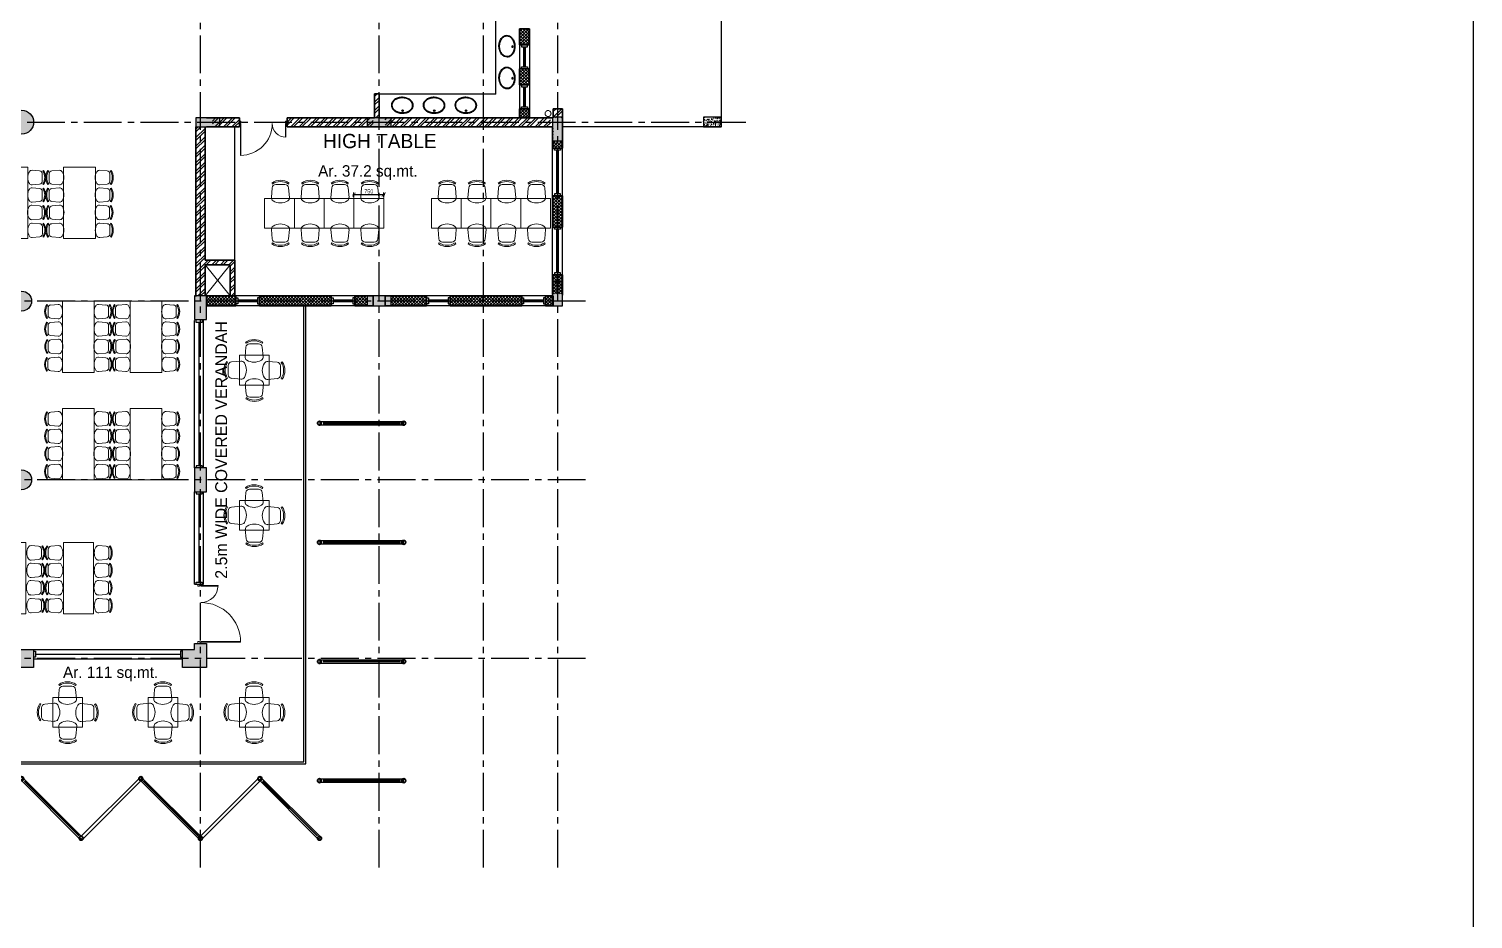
# Model space of a CAD drawing. Header units: millimetres. Extents: x -276609 to 1081398, y -453808 to 472098.
# Drawn here: x 1045031 to 1081398, y -86992 to -64575 of the extents above; entities that cross this region are included whole.
import ezdxf

# ---------------------------------------------------------------- set-up
doc = ezdxf.new("R2010")
doc.units = ezdxf.units.MM
doc.header["$MEASUREMENT"] = 0
for name, pattern in [('ACAD_ISO10W100', [18, 12, -3, 0, -3]), ('CENTER2', [28.575, 19.05, -3.175, 3.175, -3.175]), ('HIDDEN', [0.375, 0.25, -0.125])]:
    doc.linetypes.add(name, pattern=pattern)
doc.layers.add('A-Anno-Grid Lines', color=7, linetype='Continuous', true_color=0xbbc3bd)
for name, color, linetype, lineweight in [('A-BEAM-1-8', 8, 'HIDDEN', 9), ('A-Detail Lines', 241, 'Continuous', 25), ('A-Door', 4, 'Continuous', 9), ('A-DOOR-1-2', 3, 'Continuous', 5), ('A-Wall Sec', 1, 'Continuous', 20), ('A-WIN', 5, 'Continuous', 25), ('PLUMBING', 3, 'ACAD_ISO10W100', 18), ('S-Concrete', 40, 'Continuous', 25), ('SHADE SCREEN', 171, 'Continuous', 15)]:
    doc.layers.add(name, color=color, linetype=linetype, lineweight=lineweight)
for name, color, linetype in [('A-Elevation', 4, 'Continuous'), ('A-Railing', 4, 'Continuous'), ('A-Sanitory', 181, 'Continuous'), ('A-Wall Patt', 8, 'Continuous'), ('A-Window', 4, 'Continuous'), ('AREA', 7, 'Continuous'), ('Dimension', 7, 'Continuous'), ('S-Conc Patt', 9, 'Continuous'), ('SHADING COLUMNS', 210, 'Continuous'), ('text', 252, 'Continuous')]:
    doc.layers.add(name, color=color, linetype=linetype)
doc.layers.add('I-Furniture', color=7, linetype='Continuous', lineweight=20, true_color=0xb35900)
doc.styles.get("Standard").update_dxf_attribs({"font": ''})
doc.styles.get('Standard').set_extended_font_data('Gill Sans MT')
doc.dimstyles.new('IIITD_WD_M @ 100', dxfattribs={"dimscale": 100, "dimtxt": 1, "dimasz": 1, "dimexe": 0.5, "dimexo": 0.25, "dimgap": 0.3, "dimtad": 1, "dimdec": 0, "dimrnd": 1, "dimzin": 0, "dimdsep": 46, "dimtxsty": 'Standard', "dimblk": 'ARCHTICK', "dimcen": 0.2, "dimdle": 0.3, "dimclrd": 256, "dimclre": 256, "dimclrt": 256, "dimadec": 0, "dimazin": 0, "dimtfac": 1, "dimtdec": 0, "dimtofl": 0, "dimtmove": 0, "dimatfit": 0, "dimfxl": 0.5, "dimfxlon": 1, "dimtolj": 1, "dimtzin": 0, "dimlwd": -1, "dimlwe": -1, "dimarcsym": 0})
pattern_1 = [(45, (546045.06, -148998), (-106.066017, 106.066017), []), (45, (546115.77, -148998), (-106.066017, 106.066017), [])]

# ---------------------------------------------------------------- blocks, each defined once
blk = doc.blocks.new('Round Bar - 3_-44-4 First Floor Lvl')
at = {"layer": 'A-WIN'}
for p, q in [((-1035, -37), (-1035, 25)), ((1026, 38), (-1023, 38)), ((1026, 38), (-1023, 38)), ((1027, 38), (1026, 38)), ((1027, 38), (1026, 38)), ((1064, 38), (1038, 38)), ((1064, 38), (1038, 38)), ((1064, 38), (1064, -3)), ((-1027, -38), (-1026, -38)), ((-1027, -38), (-1026, -38)), ((-1026, -38), (1023, -38)), ((-1026, -38), (1023, -38))]:
    blk.add_line(p, q, dxfattribs=at)
blk = doc.blocks.new('Round Bar - 3_-159-4 First Floor Lvl')
at = {"layer": 'A-WIN'}
for p, q in [((-1051, -27), (-1051, 38)), ((-1038, 38), (-1051, 38)), ((-1038, 38), (-1051, 38)), ((-1026, 38), (-1027, 38)), ((-1026, 38), (-1027, 38)), ((1023, 38), (-1026, 38)), ((1023, 38), (-1026, 38)), ((1057, 1), (1057, -38)), ((-1023, -38), (1026, -38)), ((-1023, -38), (1026, -38)), ((1026, -38), (1027, -38)), ((1026, -38), (1027, -38)), ((1038, -38), (1057, -38)), ((1038, -38), (1057, -38))]:
    blk.add_line(p, q, dxfattribs=at)
blk = doc.blocks.new('Round Bar - 3_-160-4 First Floor Lvl')
at = {"layer": 'A-WIN'}
for p, q in [((-1051, -27), (-1051, 38)), ((-1038, 38), (-1051, 38)), ((-1038, 38), (-1051, 38)), ((-1026, 38), (-1027, 38)), ((-1026, 38), (-1027, 38)), ((1026, 38), (-1026, 38)), ((1026, 38), (-1026, 38)), ((1028, 38), (1026, 38)), ((1028, 38), (1026, 38)), ((1057, 38), (1038, 38)), ((1057, 38), (1038, 38)), ((1057, -38), (1057, 38)), ((-1023, -38), (1026, -38)), ((-1023, -38), (1026, -38)), ((1026, -38), (1027, -38)), ((1026, -38), (1027, -38)), ((1038, -38), (1057, -38)), ((1038, -38), (1057, -38))]:
    blk.add_line(p, q, dxfattribs=at)
blk = doc.blocks.new('Round Bar - 3_-171-4 First Floor Lvl')
at = {"layer": 'A-WIN'}
for p, q in [((-1051, 38), (-1051, -38)), ((-1038, 38), (-1051, 38)), ((-1038, 38), (-1051, 38)), ((-1026, 38), (-1027, 38)), ((-1026, 38), (-1027, 38)), ((1026, 38), (-1026, 38)), ((1026, 38), (-1026, 38)), ((1028, 38), (1026, 38)), ((1028, 38), (1026, 38)), ((1057, 38), (1038, 38)), ((1057, 38), (1038, 38)), ((1057, -38), (1057, 38)), ((-1051, -38), (-1038, -38)), ((-1051, -38), (-1038, -38)), ((-1028, -38), (-1026, -38)), ((-1028, -38), (-1026, -38)), ((-1026, -38), (1026, -38)), ((-1026, -38), (1026, -38)), ((1026, -38), (1027, -38)), ((1026, -38), (1027, -38)), ((1038, -38), (1057, -38)), ((1038, -38), (1057, -38))]:
    blk.add_line(p, q, dxfattribs=at)
blk = doc.blocks.new('basin2')
for points in [[(278, -206, 0.12976), (261, -133, 0.106426), (201, -63, 0.084431), (116, -18, 0.073534), (7, 0, 0.073534), (-102, -14, 0.084431), (-188, -55, 0.106426), (-251, -122, 0.12976), (-272, -195, 0.12976), (-254, -269, 0.106426), (-194, -339, 0.084431), (-109, -383, 0.073534), (-1, -402, 0.073534), (108, -388, 0.084431), (195, -347, 0.106426), (258, -279, 0.12976)], [(263, -201, 0.119977), (247, -140, 0.106426), (192, -75, 0.084431), (111, -33, 0.073534), (7, -15, 0.073534), (-97, -28, 0.084431), (-180, -67, 0.106426), (-238, -130, 0.12976), (-257, -196, 0.009633), (-257, -201, 0.119977), (-240, -262, 0.106426), (-185, -327, 0.084431), (-104, -369, 0.073534), (0, -387, 0.073534), (104, -373, 0.084431), (187, -334, 0.106426), (245, -272, 0.12976), (263, -206, 0.009633)]]:
    blk.add_lwpolyline(points, format="xyb", close=True)
for radius in [17.8, 12.2]:
    blk.add_circle((-4, -64), radius)
blk = doc.blocks.new('grd din')
at = {"layer": 'A-Anno-Grid Lines', "linetype": 'CENTER2', "ltscale": 50}
for p, q in [((506814, 133526), (506814, 179267)), ((511314, 133526), (511314, 179267)), ((513944, 133526), (513944, 179267)), ((515814, 133526), (515814, 179267)), ((520545, 152289), (470258, 152289)), ((516514, 147789), (471659, 147789)), ((516514, 143289), (471659, 143289)), ((516514, 138789), (471659, 138789))]:
    blk.add_line(p, q, dxfattribs=at)
blk = doc.blocks.new('w8')
at = {"layer": 'A-Window', "color": 2, "lineweight": 30}
blk.add_line((484324, 139289), (484324, 142939), dxfattribs=at)
at = {"layer": 'A-Window'}
for points in [[(484209, 139239), (484209, 142989)], [(484399, 142989), (484399, 142939), (484249, 142939), (484249, 142989)], [(484439, 139239), (484439, 142989)], [(484399, 139239), (484399, 139289), (484249, 139289), (484249, 139239)]]:
    blk.add_lwpolyline(points, dxfattribs=at)
blk = doc.blocks.new('din w1')
at = {"layer": 'A-Window', "color": 2, "lineweight": 60}
blk.add_line((476279, 163779), (476779, 163779), dxfattribs=at)
at = {"layer": 'A-Window'}
for points in [[(476229, 163904), (476829, 163904)], [(476229, 163704), (476279, 163704), (476279, 163854), (476229, 163854)], [(476229, 163654), (476829, 163654)], [(476829, 163704), (476779, 163704), (476779, 163854), (476829, 163854)]]:
    blk.add_lwpolyline(points, dxfattribs=at)
blk = doc.blocks.new('din w4')
at = {"layer": 'A-Window', "color": 2, "lineweight": 60}
blk.add_line((516605, 148504), (516605, 149604), dxfattribs=at)
at = {"layer": 'A-Window'}
for points in [[(516480, 148454), (516480, 149654)], [(516680, 149654), (516680, 149604), (516530, 149604), (516530, 149654)], [(516730, 148454), (516730, 149654)], [(516680, 148454), (516680, 148504), (516530, 148504), (516530, 148454)]]:
    blk.add_lwpolyline(points, dxfattribs=at)
blk = doc.blocks.new('din v1')
at = {"layer": 'A-Window', "color": 2, "lineweight": 60}
blk.add_line((474051, 158052), (474051, 157552), dxfattribs=at)
at = {"layer": 'A-Window'}
for points in [[(473926, 158102), (473926, 157502)], [(473976, 158102), (473976, 158052), (474126, 158052), (474126, 158102)], [(474176, 158102), (474176, 157502)], [(473976, 157502), (473976, 157552), (474126, 157552), (474126, 157502)]]:
    blk.add_lwpolyline(points, dxfattribs=at)
blk = doc.blocks.new('Big Door Garbage')
at = {"layer": 'A-Door', "color": 5, "lineweight": 18}
for p, q in [((-12550, 128778), (-12500, 128778)), ((-12550, 128703), (-12550, 128778)), ((-12500, 128778), (-12500, 128738)), ((-11100, 128778), (-11100, 128738)), ((-11050, 128778), (-11100, 128778)), ((-11050, 128703), (-11050, 128778)), ((-12550, 128703), (-12515, 128703)), ((-12515, 128738), (-12500, 128738)), ((-12515, 128703), (-12515, 128738)), ((-12515, 128703), (-12515, 128273)), ((-12499, 128703), (-12515, 128703)), ((-12499, 128703), (-12499, 128273)), ((-11101, 128703), (-11101, 127703)), ((-11101, 128703), (-11085, 128703)), ((-11085, 128738), (-11100, 128738)), ((-11085, 128703), (-11085, 128738)), ((-11050, 128703), (-11085, 128703)), ((-11085, 128703), (-11085, 127703))]:
    blk.add_line(p, q, dxfattribs=at)
at = {"layer": 'A-Door', "lineweight": 18}
for centre, radius, start, end in [((-12515, 128703), 430, 270, 0), ((-11085, 128703), 1000, 180, 270)]:
    blk.add_arc(centre, radius, start, end, dxfattribs=at)
blk = doc.blocks.new('ergrthyjty')
at = {"layer": 'S-Conc Patt'}
for points in [[(499106, 82072, 1), (498506, 82072, 1)], [(512421, 82203), (512171, 82203), (512171, 81603), (512421, 81603)], [(503191, 82183), (503191, 81953), (503791, 81953), (503791, 82183)], [(507506, 82183), (507506, 81953), (508106, 81953), (508106, 82183)], [(512421, 78053), (512171, 78053), (512171, 77453), (512421, 77453)], [(499056, 77568, 1), (498556, 77568, 1)], [(503456, 77703), (503156, 77703), (503156, 77103), (503456, 77103)], [(507506, 77703), (507506, 77453), (508106, 77453), (508106, 77703)], [(499056, 73068, 1), (498556, 73068, 1)], [(503456, 73368), (503156, 73368), (503156, 72768), (503456, 72768)], [(499106, 68343), (499106, 68793), (498506, 68793), (498506, 68343)], [(503456, 68943), (503156, 68943), (503156, 68793), (502856, 68793), (502856, 68343), (503456, 68343)]]:
    blk.add_hatch(color=8, dxfattribs=at).paths.add_polyline_path(points)
h = blk.add_hatch(dxfattribs=at)
h.set_pattern_fill('AR-CONC', color=8, scale=20, style=0)
h.set_pattern_definition([(50, (-806698.31, 1146868.39), (143.4520365, -12.550427), [15, -165]), (355, (-806698.31, 1146868.39), (-27.750267, 150.438427), [12, -132]), (100.4514, (-806686.35, 1146867.34), (115.701876, 137.887908), [12.748038, -140.228422]), (46.1842, (-806698.3, 1146908.39), (213.44821, -33.103803), [22.5, -247.5]), (96.6356, (-806680.52, 1146905.63), (186.93254, 194.823574), [19.122058, -210.3426]), (351.1842, (-806698.3, 1146908.4), (186.93239, 194.82372), [18, -198]), (21, (-806678.31, 1146898.39), (119.3814104, -80.523778), [15, -165]), (326, (-806678.31, 1146898.39), (48.663066, 145.030009), [12, -132]), (71.4514, (-806668.36, 1146891.68), (168.044526, 64.506099), [12.748038, -140.228422]), (37.5, (-806698.31, 1146868.39), (2.431971, 66.5787708), [0, -130.4, 0, -134, 0, -132.5]), (7.5, (-806698.31, 1146868.39), (52.6139075, 78.8823424), [0, -76.4, 0, -127.4, 0, -50.5]), (327.5, (-806742.91, 1146868.39), (106.7644872, -4.5109743), [0, -50, 0, -156, 0, -207]), (317.5, (-806762.91, 1146868.39), (116.637234, 20.0209965), [0, -65, 0, -103.6, 0, -147])])
h.paths.add_polyline_path([(515971, 82203), (515971, 81953), (516421, 81953), (516421, 82203)])
at = {"layer": 'S-Concrete'}
for points in [[(512421, 82203), (512171, 82203), (512171, 81603), (512421, 81603)], [(515971, 82203), (515971, 81953), (516421, 81953), (516421, 82203)], [(503191, 82183), (503191, 81953), (503791, 81953), (503791, 82183)], [(507506, 82183), (507506, 81953), (508106, 81953), (508106, 82183)], [(512421, 78053), (512171, 78053), (512171, 77453), (512421, 77453)], [(503456, 77703), (503156, 77703), (503156, 77103), (503456, 77103)], [(507506, 77703), (507506, 77453), (508106, 77453), (508106, 77703)], [(503456, 73368), (503156, 73368), (503156, 72768), (503456, 72768)], [(499106, 68793), (499106, 68343), (498506, 68343), (498506, 68793)], [(502856, 68793), (503156, 68793), (503156, 68943), (503456, 68943), (503456, 68343), (502856, 68343)]]:
    blk.add_lwpolyline(points, close=True, dxfattribs=at)
for centre, radius in [((498806, 82072), 300), ((498806, 77568), 250), ((498806, 73068), 250)]:
    blk.add_circle(centre, radius, dxfattribs=at)
blk = doc.blocks.new('Pipe-Column - Pipe3-1_2STD-50-2 GL')
at = {"layer": 'S-Concrete', "lineweight": 35}
for radius, start, end in [(50.8, 0, 180), (45.1, 0, 180), (45.1, 180, 0), (50.8, 180, 360)]:
    blk.add_arc((0, 0), radius, start, end, dxfattribs=at)
blk = doc.blocks.new('Pipe-Column - Pipe3-1_2STD-48-2 GL')
at = {"layer": 'S-Concrete', "lineweight": 35}
for radius, start, end in [(50.8, 0, 180), (50.8, 180, 360), (45.1, 360, 180), (45.1, 180, 360)]:
    blk.add_arc((0, 0), radius, start, end, dxfattribs=at)
blk = doc.blocks.new('Pipe-Column - Pipe3-1_2STD-49-2 GL')
at = {"layer": 'S-Concrete', "lineweight": 35}
for radius, start, end in [(50.8, 0, 180), (50.8, 180, 360), (45.1, 360, 180), (45.1, 180, 360)]:
    blk.add_arc((0, 0), radius, start, end, dxfattribs=at)
blk = doc.blocks.new('TRGHT4')
at = {"layer": 'SHADING COLUMNS'}
for name, p, rotation in [('Pipe-Column - Pipe3-1_2STD-48-2 GL', (397060, -137137), 135.0000000004137), ('Pipe-Column - Pipe3-1_2STD-48-2 GL', (399181, -137137), 135.0000000004137), ('Pipe-Column - Pipe3-1_2STD-50-2 GL', (427680, -137137), 44.9999999995862), ('Pipe-Column - Pipe3-1_2STD-50-2 GL', (429801, -137137), 44.9999999995862), ('Pipe-Column - Pipe3-1_2STD-48-2 GL', (397060, -140137), 135.0000000004137), ('Pipe-Column - Pipe3-1_2STD-48-2 GL', (399181, -140137), 135.0000000004137), ('Pipe-Column - Pipe3-1_2STD-50-2 GL', (427680, -140137), 44.9999999995862), ('Pipe-Column - Pipe3-1_2STD-50-2 GL', (429801, -140137), 44.9999999995862), ('Pipe-Column - Pipe3-1_2STD-48-2 GL', (397060, -143137), 135.0000000004137), ('Pipe-Column - Pipe3-1_2STD-48-2 GL', (399181, -143137), 135.0000000004137), ('Pipe-Column - Pipe3-1_2STD-50-2 GL', (427680, -143137), 44.9999999995862), ('Pipe-Column - Pipe3-1_2STD-50-2 GL', (429801, -143137), 44.9999999995862), ('Pipe-Column - Pipe3-1_2STD-48-2 GL', (397060, -146087), 135.0000000004137), ('Pipe-Column - Pipe3-1_2STD-49-2 GL', (399181, -146087), 135.0000000004137), ('Pipe-Column - Pipe3-1_2STD-50-2 GL', (427680, -146137), 44.9999999995862), ('Pipe-Column - Pipe3-1_2STD-50-2 GL', (429801, -146137), 44.9999999995862)]:
    blk.add_blockref(name, p, dxfattribs=dict(at, rotation=rotation))
for p in [(402181, -146087), (405181, -146087), (408181, -146087), (411181, -146087), (414181, -146087), (417181, -146087), (420181, -146087), (423181, -146087), (426181, -146087), (400681, -147587), (403681, -147587), (406681, -147587), (409681, -147587), (412681, -147587), (415681, -147587), (418681, -147587), (421681, -147587), (424681, -147587), (427681, -147587)]:
    blk.add_blockref('Pipe-Column - Pipe3-1_2STD-50-2 GL', p, dxfattribs=at)
blk = doc.blocks.new('chair1')
at = {"layer": 'I-Furniture'}
for p, q in [((-320, 228), (-84, 207)), ((1, 115), (1, -115)), ((16, 201), (42, 219)), ((-320, -228), (-84, -207)), ((16, -201), (42, -219))]:
    blk.add_line(p, q, dxfattribs=at)
for centre, radius, start, end in [((-108, 0), 351, 148.407, 211.593), ((-328, 135), 92.9, 85.0303, 148.407), ((-92, 115), 92.9, 0, 85.0303), ((-278, 0), 356, 325.6197, 34.3803), ((-278, 0), 387, 325.6197, 34.3803), ((-328, -135), 92.9, 211.593, 274.9697), ((-92, -115), 92.9, 274.9697, 0)]:
    blk.add_arc(centre, radius, start, end, dxfattribs=at)
blk = doc.blocks.new('wegegt')
at = {"layer": 'I-Furniture'}
blk.add_lwpolyline([(489413, 140432), (490163, 140432), (490163, 141182), (489413, 141182)], close=True, dxfattribs=at)
for p, rotation in [((489780, 141466), 90), ((489129, 140807), 180)]:
    blk.add_blockref('chair1', p, dxfattribs=dict(at, rotation=rotation))
at = {"layer": 'I-Furniture', "xscale": -1}
for p, rotation in [((490447, 140799), 180), ((489788, 140129), 90)]:
    blk.add_blockref('chair1', p, dxfattribs=dict(at, rotation=rotation))
blk = doc.blocks.new('_ArchTick')
at = {"color": 0, "linetype": 'ByBlock', "const_width": 0.15}
blk.add_lwpolyline([(-0.5, -0.5), (0.5, 0.5)], dxfattribs=at)
blk = doc.blocks.new('*D546')
at = {"layer": 'A-Detail Lines', "transparency": 16777216}
for p, q in [((1053216, -68822), (1053216, -68698)), ((1053966, -68822), (1053966, -68698)), ((1053186, -68748), (1053996, -68748))]:
    blk.add_line(p, q, dxfattribs=at)
at = {"layer": 'A-Detail Lines', "transparency": 16777216, "xscale": 100, "yscale": 100, "zscale": 100, "rotation": 180}
blk.add_blockref('_ArchTick', (1053216, -68748), dxfattribs=at)
at = {"layer": 'A-Detail Lines', "transparency": 16777216, "xscale": 100, "yscale": 100, "zscale": 100}
blk.add_blockref('_ArchTick', (1053966, -68748), dxfattribs=at)
at = {"layer": 'A-Detail Lines', "transparency": 16777216, "insert": (1053591, -68668), "char_height": 100, "attachment_point": 5}
blk.add_mtext('\\A1;750', dxfattribs=at)
blk = doc.blocks.new('d')
at = {"layer": 'I-Furniture'}
blk.add_lwpolyline([(1033177, -73230), (1032377, -73230), (1032377, -71430), (1033177, -71430)], close=True, dxfattribs=at)
at = {"layer": 'I-Furniture', "yscale": 0.8, "zscale": 0.8, "rotation": 180}
for p, xscale in [((1032014, -71694), 0.8), ((1033539, -71694), -0.8), ((1032014, -72133), 0.8), ((1033539, -72133), -0.8)]:
    blk.add_blockref('chair1', p, dxfattribs=dict(at, xscale=xscale))
at = {"layer": 'I-Furniture', "yscale": 0.8, "zscale": 0.8}
for p, xscale in [((1032020, -72573), -0.8), ((1033534, -72573), 0.8), ((1032013, -73022), -0.8), ((1033540, -73022), 0.8)]:
    blk.add_blockref('chair1', p, dxfattribs=dict(at, xscale=xscale))
blk = doc.blocks.new('bench')
at = {"layer": 'I-Furniture'}
blk.add_lwpolyline([(808781, -110913), (808031, -110913), (808031, -109113), (808781, -109113)], close=True, dxfattribs=at)
at = {"layer": 'I-Furniture', "yscale": 0.8, "zscale": 0.8, "rotation": 180}
for p, xscale in [((807644, -109377), 0.8), ((809169, -109377), -0.8), ((807644, -109816), 0.8), ((809169, -109816), -0.8)]:
    blk.add_blockref('chair1', p, dxfattribs=dict(at, xscale=xscale))
at = {"layer": 'I-Furniture', "yscale": 0.8, "zscale": 0.8}
for p, xscale in [((807649, -110256), -0.8), ((809163, -110256), 0.8), ((807643, -110705), -0.8), ((809170, -110705), 0.8)]:
    blk.add_blockref('chair1', p, dxfattribs=dict(at, xscale=xscale))

msp = doc.modelspace()

# ---------------------------------------------------------------- hatches: boundary and pattern name
at = {"layer": 'A-Wall Patt'}
h = msp.add_hatch(dxfattribs=at)
h.set_pattern_fill('ANSI37', color=256, scale=450, angle=360, style=0)
h.set_pattern_definition([(45, (540194.996, -150207.297), (-39.7747564, 39.7747564), []), (135, (540194.996, -150207.297), (-39.7747564, -39.7747564), [])])
h.paths.add_polyline_path([(1053551.3, -71295.3), (1053240.5, -71295.3), (1053240.5, -71545.3), (1053551.3, -71545.3)])
h.paths.add_polyline_path([(1052640.5, -71295.3), (1050840.5, -71295.3), (1050840.5, -71545.3), (1052640.5, -71545.3)])
h.paths.add_polyline_path([(1050240.5, -71295.3), (1049501.3, -71295.3), (1049501.3, -71545.3), (1050240.5, -71545.3)])
h.paths.add_polyline_path([(1057636.3, -63745.3), (1057386.3, -63745.3), (1057386.3, -63975.3), (1057636.3, -63975.3)])
h.paths.add_polyline_path([(1057636.3, -64575.3), (1057386.3, -64575.3), (1057386.3, -64980.3), (1057636.3, -64980.3)])
h.paths.add_polyline_path([(1057636.3, -65580.3), (1057386.3, -65580.3), (1057386.3, -65985.3), (1057636.3, -65985.3)])
h.paths.add_polyline_path([(1057636.3, -66585.3), (1057386.3, -66585.3), (1057386.3, -66815.3), (1057636.3, -66815.3)])
h.paths.add_polyline_path([(1058466.3, -68780.3), (1058216.3, -68780.3), (1058216.3, -69565.3), (1058466.3, -69565.3)])
h.paths.add_polyline_path([(1058466.3, -70765.3), (1058216.3, -70765.3), (1058216.3, -71245.3), (1058466.3, -71245.3)])
h.paths.add_polyline_path([(1055040.5, -71295.3), (1054151.3, -71295.3), (1054151.3, -71545.3), (1055040.5, -71545.3)])
h.paths.add_polyline_path([(1058236.3, -67415.3), (1058236.3, -67045.3), (1058216.3, -67045.3), (1058216.3, -67580.3), (1058466.3, -67580.3), (1058466.3, -67415.3)])
h.paths.add_polyline_path([(1058040.5, -71295.3), (1058040.5, -71545.3), (1058216.3, -71545.3), (1058216.3, -71295.3)])
h.paths.add_polyline_path([(1057440.5, -71545.3), (1057440.5, -71295.3), (1055640.5, -71295.3), (1055640.5, -71545.3)])
h = msp.add_hatch(dxfattribs=at)
h.set_pattern_fill('ANSI32', color=256, scale=400, style=0)
h.set_pattern_definition(pattern_1)
h.paths.add_polyline_path([(1053851.3, -66815.3), (1053851.3, -66214.7), (1053736.3, -66214.7), (1053736.3, -66815.3)])
h = msp.add_hatch(dxfattribs=at)
h.set_pattern_fill('ANSI32', color=256, scale=400, style=0)
h.set_pattern_definition(pattern_1)
h.paths.add_polyline_path([(1049651.3, -66815.3), (1049651.3, -67045.3), (1050331.3, -67045.3), (1050331.3, -66815.3)])
h = msp.add_hatch(dxfattribs=at)
h.set_pattern_fill('ANSI32', color=256, scale=400, style=0)
h.set_pattern_definition(pattern_1)
h.paths.add_polyline_path([(1053701.3, -66815.3), (1051531.3, -66815.3), (1051531.3, -67045.3), (1053701.3, -67045.3)])
h = msp.add_hatch(dxfattribs=at)
h.set_pattern_fill('ANSI32', color=256, scale=400, style=0)
h.set_pattern_definition(pattern_1)
h.paths.add_polyline_path([(1058466.3, -66585.3), (1058351.3, -66585.3), (1058351.3, -66815.3), (1058466.3, -66815.3)])
h.paths.add_polyline_path([(1058351.3, -66585.3), (1058236.3, -66585.3), (1058236.3, -66815.3), (1058351.3, -66815.3)])
h.paths.add_polyline_path([(1058166.3, -66815.3), (1054001.3, -66815.3), (1054001.3, -67045.3), (1058166.3, -67045.3)])
h = msp.add_hatch(dxfattribs=at)
h.set_pattern_fill('ANSI32', color=256, scale=400, style=0)
h.set_pattern_definition(pattern_1)
h.paths.add_polyline_path([(1049466.3, -67045.3), (1049236.3, -67045.3), (1049236.3, -71295.3), (1049466.3, -71295.3), (1049466.3, -70515.3), (1050101.3, -70515.3), (1050101.3, -71295.3), (1050216.3, -71295.3), (1050216.3, -70400.3), (1049466.3, -70400.3)])

# ---------------------------------------------------------------- linework, layer by layer
at = {"layer": 'A-BEAM-1-8', "linetype": 'Continuous', "ltscale": 500}
for p, q in [((1050101.3, -70515.3), (1049466.3, -71295.3)), ((1050101.3, -71295.3), (1049466.3, -70515.3))]:
    msp.add_line(p, q, dxfattribs=at)
at = {"layer": 'A-Elevation'}
for p, q in [((1056786.3, -66215.3), (1056786.3, -63745.3)), ((1056786.3, -66215.3), (1053851.3, -66215.3)), ((1050216.3, -70400.3), (1050216.3, -67045.3)), ((1049466.3, -70715.3), (1049466.3, -71295.3))]:
    msp.add_line(p, q, dxfattribs=at)
at = {"layer": 'A-Railing'}
for p, q in [((1051951.3, -83030.3), (1051951.3, -71545.3)), ((1052001.3, -83080.3), (1052001.3, -71545.3)), ((1024151.3, -83080.3), (1052001.3, -83080.3)), ((1024201.3, -83030.3), (1051951.3, -83030.3))]:
    msp.add_line(p, q, dxfattribs=at)
at = {"layer": 'A-Wall Patt'}
msp.add_lwpolyline([(1058466.3, -63515.3), (1062466.3, -63515.3), (1062466.3, -67045.3), (1058466.3, -67045.3)], dxfattribs=at)
at = {"layer": 'A-Wall Sec', "lineweight": 35}
for p, q in [((1057386.3, -64980.3), (1057386.3, -64575.3)), ((1057636.3, -64575.3), (1057386.3, -64575.3)), ((1057636.3, -64575.3), (1057636.3, -64980.3)), ((1057636.3, -64980.3), (1057386.3, -64980.3)), ((1057386.3, -65985.3), (1057386.3, -65580.3)), ((1057386.3, -65580.3), (1057636.3, -65580.3)), ((1057636.3, -65580.3), (1057636.3, -65985.3)), ((1057636.3, -65985.3), (1057386.3, -65985.3)), ((1053736.3, -66815.3), (1053736.3, -66214.7)), ((1053736.3, -66214.7), (1053851.3, -66214.7)), ((1053851.3, -66214.7), (1053851.3, -66815.3)), ((1050331.3, -66815.3), (1049501.3, -66815.3)), ((1050331.3, -67045.3), (1050331.3, -66815.3)), ((1053736.3, -66815.3), (1051531.3, -66815.3)), ((1051531.3, -67045.3), (1051531.3, -66815.3)), ((1058236.3, -66815.3), (1053851.3, -66815.3)), ((1057386.3, -66815.3), (1057386.3, -66585.3)), ((1057386.3, -66585.3), (1057636.3, -66585.3)), ((1057636.3, -66585.3), (1057636.3, -66815.3)), ((1058466.3, -66585.3), (1058236.3, -66585.3)), ((1058236.3, -66585.3), (1058236.3, -66815.3)), ((1058466.3, -67580.3), (1058466.3, -66585.3)), ((1049236.3, -71315.3), (1049236.3, -67045.3)), ((1049466.3, -70400.3), (1049466.3, -67045.3)), ((1049501.3, -67045.3), (1050331.3, -67045.3)), ((1051531.3, -67045.3), (1058216.3, -67045.3)), ((1058216.3, -67045.3), (1058216.3, -67580.3)), ((1058216.3, -67580.3), (1058466.3, -67580.3)), ((1058216.3, -68780.3), (1058216.3, -69565.3)), ((1058466.3, -68780.3), (1058216.3, -68780.3)), ((1058466.3, -69565.3), (1058466.3, -68780.3)), ((1058216.3, -69565.3), (1058466.3, -69565.3)), ((1050216.3, -70400.3), (1049466.3, -70400.3)), ((1050101.3, -70515.3), (1049466.3, -70515.3)), ((1049466.3, -71295.3), (1049466.3, -70515.3)), ((1050101.3, -71295.3), (1050101.3, -70515.3)), ((1050216.3, -71295.3), (1050216.3, -70400.3)), ((1058216.3, -70765.3), (1058216.3, -71260.3)), ((1058466.3, -70765.3), (1058216.3, -70765.3)), ((1058466.3, -71280.3), (1058466.3, -70765.3)), ((1050240.5, -71295.3), (1049501.3, -71295.3)), ((1049501.3, -71545.3), (1050240.5, -71545.3)), ((1050240.5, -71545.3), (1050240.5, -71295.3)), ((1052640.5, -71295.3), (1050840.5, -71295.3)), ((1050840.5, -71295.3), (1050840.5, -71545.3)), ((1050840.5, -71545.3), (1052640.5, -71545.3)), ((1052640.5, -71545.3), (1052640.5, -71295.3)), ((1053701.3, -71295.3), (1053240.5, -71295.3)), ((1053240.5, -71295.3), (1053240.5, -71545.3)), ((1053240.5, -71545.3), (1053701.3, -71545.3)), ((1053701.3, -71545.3), (1053701.3, -71295.3)), ((1054001.3, -71295.3), (1054001.3, -71545.3)), ((1055040.5, -71295.3), (1054001.3, -71295.3)), ((1054001.3, -71545.3), (1055040.5, -71545.3)), ((1055040.5, -71545.3), (1055040.5, -71295.3)), ((1057440.5, -71295.3), (1055640.5, -71295.3)), ((1055640.5, -71295.3), (1055640.5, -71545.3)), ((1055640.5, -71545.3), (1057440.5, -71545.3)), ((1057440.5, -71545.3), (1057440.5, -71295.3)), ((1058236.3, -71295.3), (1058040.5, -71295.3)), ((1058040.5, -71295.3), (1058040.5, -71545.3)), ((1058040.5, -71545.3), (1058236.3, -71545.3)), ((1058236.3, -71545.3), (1058236.3, -71295.3))]:
    msp.add_line(p, q, dxfattribs=at)
at = {"layer": 'A-Window', "color": 2, "lineweight": 30}
for p, q in [((1049316.3, -75580.3), (1049316.3, -71965.3)), ((1049316.3, -78505.3), (1049316.3, -76280.3))]:
    msp.add_line(p, q, dxfattribs=at)
at = {"layer": 'A-Window'}
for points in [[(1049201.3, -75630.3), (1049201.3, -71915.3)], [(1049391.3, -71915.3), (1049391.3, -71965.3), (1049241.3, -71965.3), (1049241.3, -71915.3)], [(1049431.3, -75630.3), (1049431.3, -71915.3)], [(1049391.3, -75630.3), (1049391.3, -75580.3), (1049241.3, -75580.3), (1049241.3, -75630.3)], [(1049201.3, -78555.3), (1049201.3, -76230.3)], [(1049201.3, -78555.3), (1049431.3, -78555.3), (1049431.3, -76230.3)], [(1049241.3, -76230.3), (1049241.3, -76280.3), (1049391.3, -76280.3), (1049391.3, -76230.3)], [(1049241.3, -78555.3), (1049241.3, -78505.3), (1049391.3, -78505.3), (1049391.3, -78555.3)]]:
    msp.add_lwpolyline(points, dxfattribs=at)
at = {"layer": 'Dimension'}
msp.add_line((1058216.3, -70765.3), (1058216.3, -68842.5), dxfattribs=at)
msp.add_lwpolyline([(997398.4, -94077.1), (997398.4, -34677.1), (1081398.4, -34677.1), (1081398.4, -94077.1)], close=True, dxfattribs=at)
at = {"layer": 'I-Furniture'}
for points in [[(1050966.3, -69597.1), (1051716.3, -69597.1), (1051716.3, -68847.1), (1050966.3, -68847.1)], [(1051716.3, -69597.1), (1052466.3, -69597.1), (1052466.3, -68847.1), (1051716.3, -68847.1)], [(1052466.3, -69597.1), (1053216.3, -69597.1), (1053216.3, -68847.1), (1052466.3, -68847.1)], [(1053216.3, -69597.1), (1053966.3, -69597.1), (1053966.3, -68847.1), (1053216.3, -68847.1)], [(1055166.3, -69597.1), (1055916.3, -69597.1), (1055916.3, -68847.1), (1055166.3, -68847.1)], [(1055916.3, -69597.1), (1056666.3, -69597.1), (1056666.3, -68847.1), (1055916.3, -68847.1)], [(1056666.3, -69597.1), (1057416.3, -69597.1), (1057416.3, -68847.1), (1056666.3, -68847.1)], [(1057416.3, -69597.1), (1058166.3, -69597.1), (1058166.3, -68847.1), (1057416.3, -68847.1)]]:
    msp.add_lwpolyline(points, close=True, dxfattribs=at)
at = {"layer": 'PLUMBING'}
msp.add_circle((1058103.8, -66707), 75, dxfattribs=at)
at = {"layer": 'SHADE SCREEN', "lineweight": 35}
for p, q in [((1054387.4, -74497.7), (1052444.5, -74497.7)), ((1052444.5, -74507.7), (1054387.4, -74507.7)), ((1054387.4, -77497.7), (1052444.5, -77497.7)), ((1052444.5, -77507.7), (1054387.4, -77507.7)), ((1054387.4, -80497.7), (1052444.5, -80497.7)), ((1052444.5, -80507.7), (1054387.4, -80507.7)), ((1044917.8, -83524.2), (1046291.6, -84898)), ((1046298.6, -84890.9), (1044924.8, -83517.1)), ((1047851.3, -83457.7), (1049351.3, -84957.7)), ((1047917.8, -83524.2), (1049291.6, -84898)), ((1049298.6, -84890.9), (1047924.8, -83517.1)), ((1050917.8, -83524.2), (1052291.6, -84898)), ((1052298.6, -84890.9), (1050924.8, -83517.1)), ((1054387.4, -83497.7), (1052444.5, -83497.7)), ((1052444.5, -83507.7), (1054387.4, -83507.7))]:
    msp.add_line(p, q, dxfattribs=at)

# ---------------------------------------------------------------- block references
at = {"layer": 'A-Anno-Grid Lines'}
msp.add_blockref('grd din', (542537.4, -219219.5), dxfattribs=at)
at = {"layer": 'A-Detail Lines'}
for name, p in [('d', (11830.1, 3375.3)), ('d', (13530, 3375.3)), ('d', (13500, 0)), ('d', (15202.4, 0)), ('d', (13500, -2700)), ('d', (15202.4, -2700)), ('bench', (236175.2, 31608)), ('bench', (237875.1, 31608))]:
    msp.add_blockref(name, p, dxfattribs=at)
at = {"layer": 'A-Detail Lines', "xscale": -1, "rotation": 90}
msp.add_blockref('Big Door Garbage', (1178066.6, -91105.3), dxfattribs=at)
at = {"layer": 'A-Door', "xscale": -0.8000000000465661, "yscale": 0.7999999999883585, "zscale": 0.8}
msp.add_blockref('Big Door Garbage', (1041491.3, -169922.6), dxfattribs=at)
at = {"layer": 'A-DOOR-1-2'}
for p in [(541736.5, -217234.5), (541736.5, -219219.5)]:
    msp.add_blockref('din w4', p, dxfattribs=at)
at = {"layer": 'A-Sanitory', "xscale": -1, "rotation": 270}
for p in [(1057270.4, -65015.3), (1057270.4, -65814.7)]:
    msp.add_blockref('basin2', p, dxfattribs=at)
at = {"layer": 'A-Sanitory', "rotation": 180}
for p in [(1054436.8, -66699.5), (1055236.2, -66699.5), (1056035.6, -66699.5)]:
    msp.add_blockref('basin2', p, dxfattribs=at)
at = {"layer": 'A-Window'}
for p in [(583460.3, -223082), (583460.3, -224087)]:
    msp.add_blockref('din v1', p, dxfattribs=at)
at = {"layer": 'A-Window', "rotation": 180}
for p in [(1527069.3, 92358.9), (1529469.3, 92358.9), (1531869.3, 92358.9), (1534269.3, 92358.9)]:
    msp.add_blockref('din w1', p, dxfattribs=at)
at = {"layer": 'A-Window', "xscale": -1, "rotation": 270}
msp.add_blockref('w8', (905912, -564644.1), dxfattribs=at)
at = {"layer": 'I-Furniture', "rotation": 90}
for p in [(1051364.4, -68497.5), (1052114.4, -68497.5), (1052864.4, -68497.5), (1053614.4, -68497.5), (1055564.4, -68497.5), (1056314.4, -68497.5), (1057064.4, -68497.5), (1057814.4, -68497.5)]:
    msp.add_blockref('chair1', p, dxfattribs=at)
at = {"layer": 'I-Furniture', "xscale": -1, "rotation": 90}
for p in [(1051364.4, -69946.6), (1052114.4, -69946.6), (1052864.4, -69946.6), (1053614.4, -69946.6), (1055564.4, -69946.6), (1056314.4, -69946.6), (1057064.4, -69946.6), (1057814.4, -69946.6)]:
    msp.add_blockref('chair1', p, dxfattribs=at)
at = {"layer": 'I-Furniture'}
for p in [(560921.5, -213974.5), (560921.5, -217630.5), (556221.7, -222590.6), (558621.7, -222590.6), (560921.5, -222590.6)]:
    msp.add_blockref('wegegt', p, dxfattribs=at)
at = {"layer": 'S-Concrete'}
for name, p in [('ergrthyjty', (546045.1, -148998)), ('TRGHT4', (624668.2, 62631.8))]:
    msp.add_blockref(name, p, dxfattribs=at)
at = {"layer": 'SHADE SCREEN'}
for p in [(1053411.1, -74507.7), (1053411.1, -80507.7)]:
    msp.add_blockref('Round Bar - 3_-171-4 First Floor Lvl', p, dxfattribs=at)
at = {"layer": 'SHADE SCREEN', "lineweight": 35}
for p in [(1053411.1, -77507.7), (1053411.1, -83507.7)]:
    msp.add_blockref('Round Bar - 3_-171-4 First Floor Lvl', p, dxfattribs=at)
at = {"layer": 'SHADE SCREEN', "lineweight": 35, "rotation": 315.0000000005251}
for p in [(1045601.3, -84207.7), (1048601.3, -84207.7)]:
    msp.add_blockref('Round Bar - 3_-159-4 First Floor Lvl', p, dxfattribs=at)
at = {"layer": 'SHADE SCREEN'}
for name, p, rotation in [('Round Bar - 3_-44-4 First Floor Lvl', (1047101.3, -84207.7), 224.9999999994749), ('Round Bar - 3_-44-4 First Floor Lvl', (1050101.3, -84207.7), 224.9999999994749), ('Round Bar - 3_-160-4 First Floor Lvl', (1051601.3, -84207.7), 315.0000000005251)]:
    msp.add_blockref(name, p, dxfattribs=dict(at, rotation=rotation))

# ---------------------------------------------------------------- texts
at = {"layer": 'AREA', "char_height": 288, "width": 6203.897, "attachment_point": 1}
for s, insert in [('{\\fCentury Gothic|b0|i0|c0|p34;Ar. 37.2 sq.mt.}', (1052314.8, -68007.5)), ('{\\fCentury Gothic|b0|i0|c0|p34;Ar. 111 sq.mt.}', (1045890.4, -80632.1))]:
    msp.add_mtext(s, dxfattribs=dict(at, insert=insert))
at = {"layer": 'text', "insert": (1052436.9, -67218.7), "char_height": 360, "attachment_point": 1}
msp.add_mtext('{\\fCentury Gothic|b0|i0|c0|p34;HIGH TABLE}', dxfattribs=at)
at = {"layer": 'text', "insert": (1049723.8, -78420.9), "char_height": 300, "attachment_point": 1, "rotation": 90}
msp.add_mtext('{\\fCentury Gothic|b0|i0|c0|p34;2.5m WIDE COVERED VERANDAH}', dxfattribs=at)

# ---------------------------------------------------------------- dimensions: what is measured, and where the dimension line sits
at = {"layer": 'A-Detail Lines'}
dim = msp.add_linear_dim(base=(1053966.3, -68748.1), p1=(1053216.3, -68847.1), p2=(1053966.3, -68847.1), dimstyle='IIITD_WD_M @ 100', override={"dimfxl": 100}, dxfattribs=at)
dim.commit()
dim.dimension.update_dxf_attribs({"geometry": '*D546', "text_midpoint": (1053591.3, -68668.1)})

doc.saveas('drawing.dxf')
